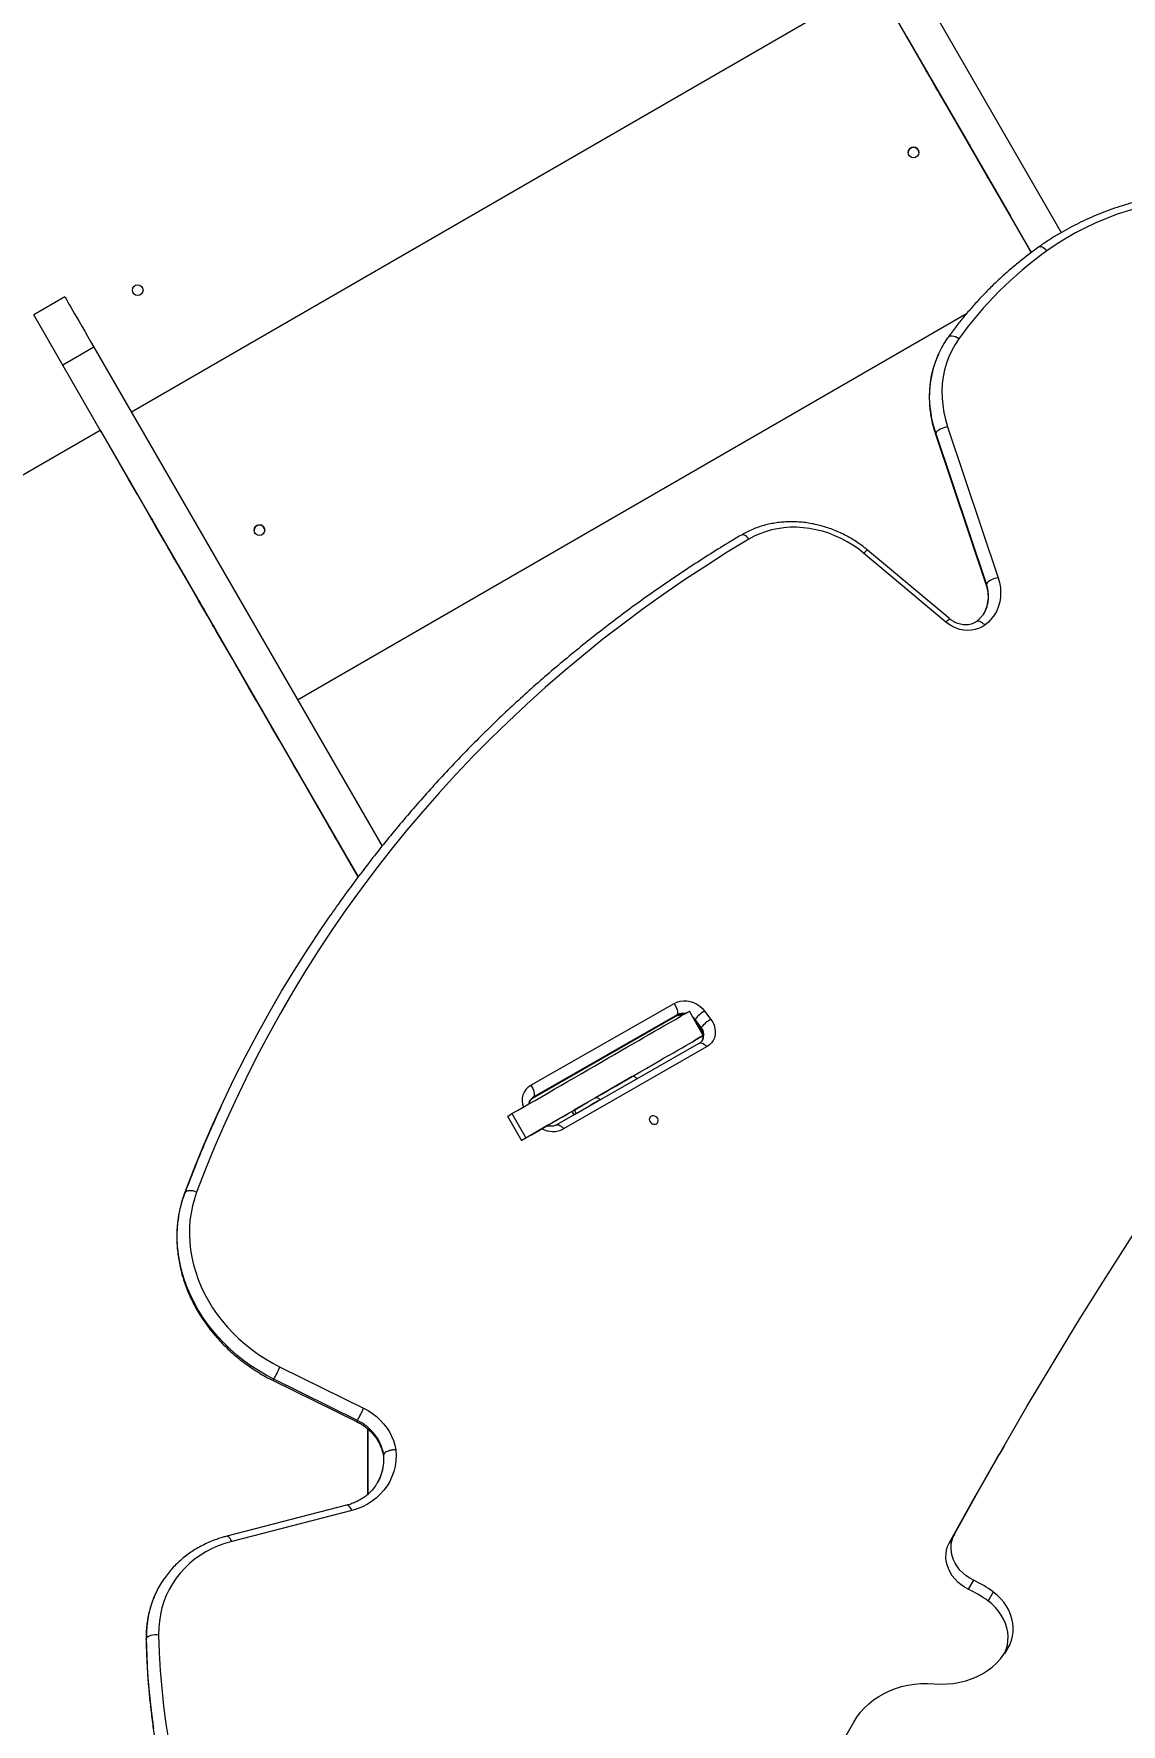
# Model space of a CAD drawing. Header units: millimetres. Extents: x -9848 to 7178, y -5300 to 6667.
# Drawn here: x 405 to 1222, y 355 to 1626 of the extents above; entities that cross this region are included whole.
import ezdxf

# ---------------------------------------------------------------- set-up
doc = ezdxf.new("R2010")
doc.units = ezdxf.units.MM
doc.layers.add('DIKOM_ОБЪЕКТ', color=7, linetype='Continuous')
doc.layers.add('DIKOM_РАЗМЕР_ОБЪЕКТА', color=7, linetype='Continuous')
doc.styles.add('style1', font='arial.ttf', dxfattribs={"width": 0.8})
doc.dimstyles.new('1-50', dxfattribs={"dimtxt": 300, "dimasz": 200, "dimexe": 100, "dimexo": 0, "dimgap": 100, "dimtad": 0, "dimdec": 0, "dimtxsty": 'style1', "dimcen": 0, "dimclrd": 7, "dimclre": 7, "dimadec": 1, "dimazin": 2, "dimtfac": 1, "dimtdec": 0, "dimtmove": 1, "dimatfit": 3, "dimfxl": 0, "dimlwd": 25, "dimlwe": 18, "dimarcsym": 0})

# ---------------------------------------------------------------- blocks, each defined once
blk = doc.blocks.new('*D21')
at = {"layer": 'Defpoints', "color": 0, "transparency": 16777216}
for p in [(4614.2, 781.1), (-7848.5, -207.2), (-7848.5, -4134.2)]:
    blk.add_point(p, dxfattribs=at)
at = {"layer": 'DIKOM_РАЗМЕР_ОБЪЕКТА', "color": 7, "lineweight": 18, "transparency": 16777216}
for p, q in [((4614.2, 781.1), (4614.2, -4234.2)), ((-7848.5, -207.2), (-7848.5, -4234.2))]:
    blk.add_line(p, q, dxfattribs=at)
at = {"layer": 'DIKOM_РАЗМЕР_ОБЪЕКТА', "color": 7, "lineweight": 25, "transparency": 16777216}
for p, q in [((-7648.5, -4134.2), (-2616.9, -4134.2)), ((4414.2, -4134.2), (-1537.1, -4134.2))]:
    blk.add_line(p, q, dxfattribs=at)
at = {"layer": 'DIKOM_РАЗМЕР_ОБЪЕКТА', "color": 7, "transparency": 16777216}
for points in [[(-7648.5, -4100.8), (-7648.5, -4167.5), (-7848.5, -4134.2)], [(4414.2, -4100.8), (4414.2, -4167.5), (4614.2, -4134.2)]]:
    blk.add_solid(points, dxfattribs=at)
at = {"layer": 'DIKOM_РАЗМЕР_ОБЪЕКТА', "color": 0, "transparency": 16777216, "insert": (-2077, -4134.2), "char_height": 300, "attachment_point": 5, "style": 'style1'}
blk.add_mtext('12450', dxfattribs=at)

msp = doc.modelspace()

# ---------------------------------------------------------------- linework, layer by layer
at = {"layer": 'DIKOM_ОБЪЕКТ', "color": 7, "linetype": 'Continuous', "lineweight": 15}
for p, q in [((1032.8, 1726.5), (1177.3, 1476.3)), ((1009.5, 1713), (1154.8, 1461.3)), ((1037.6, 1664.3), (478.1, 1341.3)), ((1061.1, 1623.6), (1139.1, 1488.5)), ((1075.6, 1598.5), (1075.6, 1598.5)), ((1075.6, 1598.5), (1075.6, 1598.5)), ((1080, 1590.9), (1109, 1540.7)), ((1120.2, 1521.2), (1091.2, 1571.4)), ((1091.2, 1571.4), (1091.2, 1571.4)), ((1120.2, 1521.2), (1120.2, 1521.2)), ((1124.6, 1513.7), (1124.6, 1513.6)), ((1154.8, 1461.3), (1146.6, 1475.5)), ((428.1, 1427.9), (404.7, 1414.4)), ((454.7, 1327.8), (404.7, 1414.4)), ((1106, 1415.1), (603.1, 1124.8)), ((450, 1390), (426.6, 1376.5)), ((450, 1390), (666.6, 1014.9)), ((1092.3, 1397.5), (1092.1, 1397.1)), ((368.1, 1277.8), (454.7, 1327.8)), ((368.1, 1277.7), (454.7, 1327.7)), ((454.7, 1327.8), (454.7, 1327.8)), ((454.7, 1327.8), (454.7, 1327.8)), ((454.7, 1327.8), (454.7, 1327.8)), ((454.7, 1327.8), (454.7, 1327.8)), ((454.7, 1327.8), (454.7, 1327.8)), ((454.7, 1327.8), (454.7, 1327.8)), ((454.7, 1327.8), (454.7, 1327.7)), ((454.7, 1327.8), (648.7, 991.9)), ((1082.8, 1324.6), (1120.9, 1211.1)), ((1121.1, 1212.3), (1083, 1325.8)), ((1091.9, 1330.3), (1129.9, 1216.8)), ((474.2, 1294), (474.2, 1294)), ((474.2, 1294), (474.2, 1294)), ((477.2, 1288.8), (557.2, 1150.3)), ((477.2, 1288.8), (477.2, 1288.8)), ((478.2, 1287.1), (556.2, 1152)), ((478.2, 1287.1), (556.2, 1152)), ((492.7, 1262), (492.7, 1262)), ((492.8, 1262), (492.7, 1262)), ((497.1, 1254.4), (526.1, 1204.2)), ((537.4, 1184.7), (508.4, 1234.9)), ((508.4, 1234.9), (508.4, 1234.9)), ((1090.6, 1183.4), (1028.7, 1235.3)), ((1093.5, 1185.8), (1031.6, 1237.6)), ((537.4, 1184.7), (537.4, 1184.7)), ((541.7, 1177.2), (541.7, 1177.1)), ((557.2, 1150.3), (557.2, 1150.3)), ((560.2, 1145.1), (560.2, 1145.1)), ((648.7, 991.8), (589.5, 1094.4)), ((599.2, 1077.5), (599.2, 1077.5)), ((599.2, 1077.5), (599.2, 1077.5)), ((602.2, 1072.3), (648.7, 991.8)), ((602.2, 1072.3), (602.2, 1072.3)), ((603.2, 1070.6), (648.7, 991.8)), ((603.2, 1070.6), (648.7, 991.8)), ((617.7, 1045.5), (617.7, 1045.5)), ((617.8, 1045.5), (617.7, 1045.5)), ((622.1, 1037.9), (648.7, 991.9)), ((648.7, 991.9), (633.4, 1018.4)), ((633.4, 1018.4), (633.4, 1018.4)), ((778.5, 835.2), (886.2, 896.8)), ((908.2, 872.7), (897.7, 890.9)), ((909.2, 891), (913.9, 884.8)), ((779.9, 825.5), (887.6, 887.1)), ((780.5, 826.2), (888.2, 887.7)), ((888.5, 888.2), (780.8, 826.6)), ((888.2, 887.7), (888.5, 888.2)), ((900.8, 885.5), (901.7, 884.4)), ((901.7, 884.4), (901.6, 884.1)), ((901.7, 884.4), (902, 884.8)), ((901.7, 884.4), (906.4, 878.1)), ((906.7, 878.6), (902, 884.8)), ((903.9, 880.1), (906.2, 877)), ((906.4, 878.1), (906.7, 878.6)), ((905.4, 867), (797.7, 805.4)), ((904.6, 870.6), (902, 869.1)), ((908.1, 872.6), (905.2, 870.9)), ((905.2, 870.9), (905.2, 870.9)), ((910.7, 864.1), (803, 802.5)), ((854.8, 841.9), (827.2, 825.9)), ((780.5, 826.2), (780.8, 826.6)), ((764.3, 813.9), (774.8, 795.7)), ((809.4, 815.6), (810.9, 813)), ((827.2, 825.9), (811.2, 816.7)), ((811.2, 816.7), (812.7, 814.1)), ((812.7, 814.1), (828.7, 823.3)), ((761, 812), (771.5, 793.8)), ((791.7, 805.5), (775.9, 796.3)), ((790.6, 804.8), (794, 806.7)), ((794, 806.7), (794, 806.7)), ((518.4, 754.5), (518.2, 754.2)), ((589.9, 623.4), (652.7, 592.5)), ((584.7, 613.3), (647.5, 582.4)), ((648.1, 583.3), (585.3, 614.2)), ((655.9, 576.8), (655.9, 527.7)), ((656, 527.8), (656, 576.8)), ((1134.6, 564.5), (1130.7, 557.8)), ((667.9, 558), (667.6, 557)), ((655.9, 544.9), (655.9, 544.8)), ((640, 519.5), (549.8, 496.2)), ((643.9, 515.6), (553.6, 492.3)), ((1097, 497.7), (1093.1, 491)), ((1111.3, 463.3), (1107.4, 456.5)), ((1126.2, 454.3), (1122.3, 447.6)), ((1138.7, 414.9), (1134.8, 408.2))]:
    msp.add_line(p, q, dxfattribs=at)
at = {"layer": 'DIKOM_ОБЪЕКТ', "color": 7, "linetype": 'Continuous', "lineweight": 15, "flags": 128}
for points in [[(1075.6, 1598.5), (1075.7, 1598.4), (1075.9, 1598), (1076.2, 1597.4), (1076.7, 1596.5), (1077.4, 1595.4), (1078.1, 1594.1), (1079, 1592.6), (1080, 1590.9)], [(1091.2, 1571.4), (1090, 1573.5), (1088.8, 1575.6), (1087.5, 1577.9), (1086.1, 1580.2), (1084.8, 1582.6), (1083.4, 1584.9), (1082.1, 1587.1), (1080.9, 1589.3), (1079.7, 1591.3), (1078.7, 1593.1), (1077.8, 1594.7), (1077, 1596), (1076.4, 1597.1), (1075.9, 1597.9), (1075.7, 1598.3), (1075.6, 1598.5)], [(1109, 1540.7), (1110.1, 1538.7), (1111.4, 1536.5), (1112.7, 1534.3), (1114, 1531.9), (1115.4, 1529.6), (1116.7, 1527.3), (1118, 1525), (1119.3, 1522.9), (1120.4, 1520.9), (1121.5, 1519.1), (1122.4, 1517.5), (1123.1, 1516.1), (1123.8, 1515.1), (1124.2, 1514.3), (1124.5, 1513.8), (1124.6, 1513.7)], [(1124.6, 1513.6), (1124.5, 1513.7), (1124.3, 1514.1), (1123.9, 1514.8), (1123.4, 1515.6), (1122.8, 1516.7), (1122, 1518), (1121.2, 1519.5), (1120.2, 1521.2)], [(1362.7, 1496.6), (1353.5, 1498.6), (1344.2, 1500.2), (1335, 1501.5), (1325.8, 1502.5), (1316.5, 1503.2), (1307.3, 1503.6), (1298.2, 1503.6), (1289, 1503.4), (1280, 1502.8), (1271, 1501.9), (1262.1, 1500.7), (1253.3, 1499.1), (1244.7, 1497.3), (1236.1, 1495.2), (1227.7, 1492.7), (1219.4, 1490), (1211.3, 1486.9), (1203.4, 1483.5), (1195.6, 1479.9), (1188, 1476), (1180.7, 1471.8), (1173.5, 1467.3), (1166.6, 1462.6)], [(1166.6, 1462.6), (1165.6, 1463.6), (1164.6, 1464.4), (1163.5, 1465.1), (1162.6, 1465.5), (1161.7, 1465.6), (1160.9, 1465.6), (1160.3, 1465.3)], [(428.1, 1427.9), (428.2, 1427.8), (428.5, 1427.3), (429, 1426.5), (429.6, 1425.4), (430.4, 1424), (431.4, 1422.2), (432.6, 1420.2), (433.9, 1417.9), (435.4, 1415.3), (437.1, 1412.4), (438.9, 1409.3), (440.9, 1405.9), (443, 1402.2), (445.2, 1398.4), (447.5, 1394.3), (450, 1390)], [(1100.4, 1396.5), (1099.1, 1397.2), (1097.8, 1397.8), (1096.6, 1398.2), (1095.4, 1398.5), (1094.3, 1398.5), (1093.4, 1398.3), (1092.7, 1397.9), (1092.3, 1397.5)], [(1083, 1325.8), (1081.4, 1331.2), (1080.1, 1336.6), (1079.2, 1342), (1078.6, 1347.4), (1078.4, 1352.8), (1078.6, 1358.2), (1079, 1363.5), (1079.9, 1368.7), (1081.1, 1373.9), (1082.7, 1378.9), (1084.6, 1383.7), (1085.4, 1385.6)], [(1100.4, 1396.5), (1097.5, 1392.2), (1095, 1387.6), (1092.8, 1382.9), (1091, 1378), (1089.6, 1373), (1088.6, 1367.8), (1087.9, 1362.6), (1087.6, 1357.3), (1087.7, 1351.9), (1088.2, 1346.5), (1089, 1341.1), (1090.3, 1335.7), (1091.9, 1330.3)], [(589.5, 1094.4), (583.8, 1104.2), (578.1, 1114.2), (572.2, 1124.3), (566.3, 1134.6), (560.2, 1145.1), (554.1, 1155.7), (547.9, 1166.4), (541.7, 1177.2), (535.3, 1188.2), (528.9, 1199.3), (522.5, 1210.5), (516, 1221.8), (509.4, 1233.1), (502.8, 1244.6), (496.1, 1256.1), (489.5, 1267.6), (482.8, 1279.3), (476, 1290.9), (469.3, 1302.6), (462.5, 1314.4), (455.7, 1326.1), (454.7, 1327.8)], [(1091.9, 1330.3), (1090.5, 1330), (1089.1, 1329.6), (1087.7, 1329.1), (1086.4, 1328.5), (1085.3, 1327.8), (1084.3, 1327.2), (1083.5, 1326.5), (1083, 1325.8)], [(478.2, 1287.1), (477.5, 1288.4), (476.7, 1289.7), (476, 1290.9), (475.4, 1292), (474.9, 1292.9), (474.5, 1293.5), (474.3, 1293.9), (474.2, 1294)], [(474.2, 1294), (474.3, 1293.9), (474.5, 1293.5), (474.9, 1292.9), (475.4, 1292), (476, 1290.9), (476.7, 1289.7), (477.5, 1288.4), (478.2, 1287.1)], [(492.7, 1262), (492.8, 1261.9), (493, 1261.5), (493.4, 1260.9), (493.9, 1260), (494.5, 1258.9), (495.3, 1257.6), (496.2, 1256.1), (497.1, 1254.4)], [(508.4, 1234.9), (507.2, 1237), (505.9, 1239.1), (504.6, 1241.4), (503.3, 1243.7), (501.9, 1246.1), (500.6, 1248.4), (499.3, 1250.6), (498.1, 1252.8), (496.9, 1254.8), (495.9, 1256.6), (495, 1258.2), (494.2, 1259.5), (493.6, 1260.6), (493.1, 1261.4), (492.8, 1261.8), (492.7, 1262)], [(942.5, 1245.8), (926.2, 1235.9), (910, 1225.6), (894.1, 1215.1), (878.4, 1204.4), (862.9, 1193.3), (847.7, 1182), (832.7, 1170.5), (818, 1158.6), (803.5, 1146.5), (789.2, 1134.2), (775.3, 1121.6), (761.6, 1108.8), (748.1, 1095.7), (735, 1082.4), (722.1, 1068.8), (709.5, 1055.1), (697.2, 1041.1), (685.1, 1026.8), (673.4, 1012.4), (661.9, 997.7), (650.8, 982.8), (639.9, 967.8), (629.3, 952.5), (619.1, 937), (609.1, 921.3), (599.5, 905.5), (590.2, 889.4), (581.2, 873.2), (572.5, 856.8), (564.1, 840.2), (556.1, 823.4), (548.4, 806.5), (541, 789.5), (533.9, 772.3), (527.2, 754.9)], [(942.5, 1245.8), (941.6, 1246.9), (940.7, 1247.8), (939.7, 1248.5), (938.8, 1248.9), (938, 1249.1), (937.2, 1249.1), (936.8, 1248.9)], [(1028.7, 1235.3), (1024.8, 1238.4), (1020.6, 1241.3), (1016.3, 1243.9), (1011.8, 1246.3), (1007.2, 1248.4), (1002.5, 1250.2), (997.8, 1251.7), (992.9, 1252.9), (988, 1253.8), (983.2, 1254.4), (978.3, 1254.7), (973.5, 1254.7), (968.7, 1254.3), (964, 1253.6), (959.4, 1252.7), (954.9, 1251.4), (950.6, 1249.8), (946.5, 1248), (942.5, 1245.8)], [(1028.7, 1235.3), (1029.6, 1236.1), (1030.3, 1236.8), (1030.9, 1237.3), (1031.3, 1237.6), (1031.6, 1237.7), (1031.6, 1237.6)], [(515.2, 1223), (515.3, 1222.8), (515.6, 1222.4), (516, 1221.7), (516.5, 1220.8), (517.1, 1219.8), (517.7, 1218.8), (518.2, 1217.8), (518.7, 1217), (519, 1216.4), (519.2, 1216.1), (519.2, 1216.1), (519, 1216.4), (518.7, 1217), (518.2, 1217.8), (517.7, 1218.8), (517.1, 1219.8), (516.5, 1220.8), (516, 1221.7), (515.6, 1222.4), (515.3, 1222.8), (515.2, 1223)], [(1129.9, 1216.8), (1130.9, 1213.2), (1131.6, 1209.5), (1131.8, 1205.8), (1131.6, 1202.2), (1131.1, 1198.7), (1130.1, 1195.3), (1128.8, 1192), (1127.1, 1188.9), (1125, 1186.1), (1122.6, 1183.5), (1119.9, 1181.1)], [(1129.9, 1216.8), (1128.5, 1216.5), (1127.1, 1216.1), (1125.8, 1215.6), (1124.5, 1215), (1123.3, 1214.4), (1122.4, 1213.7), (1121.6, 1213), (1121.1, 1212.3)], [(526.1, 1204.2), (527.3, 1202.2), (528.5, 1200), (529.8, 1197.8), (531.2, 1195.4), (532.5, 1193.1), (533.9, 1190.8), (535.2, 1188.5), (536.4, 1186.4), (537.6, 1184.4), (538.6, 1182.6), (539.5, 1181), (540.3, 1179.6), (540.9, 1178.6), (541.4, 1177.8), (541.7, 1177.3), (541.7, 1177.2)], [(541.7, 1177.1), (541.7, 1177.2), (541.4, 1177.6), (541.1, 1178.3), (540.6, 1179.1), (539.9, 1180.2), (539.2, 1181.5), (538.3, 1183), (537.4, 1184.7)], [(1090.6, 1183.4), (1091.5, 1184.3), (1092.2, 1185), (1092.8, 1185.5), (1093.2, 1185.8), (1093.5, 1185.9), (1093.5, 1185.8)], [(1119.9, 1181.1), (1117.7, 1179.7), (1115.2, 1178.6), (1112.6, 1177.8), (1109.8, 1177.3), (1107, 1177.2), (1104.1, 1177.4), (1101.2, 1178), (1098.4, 1178.9), (1095.6, 1180.1), (1093, 1181.7), (1090.6, 1183.4)], [(560.2, 1145.1), (560.2, 1145.2), (559.9, 1145.6), (559.6, 1146.2), (559.1, 1147.1), (558.5, 1148.1), (557.8, 1149.3), (557, 1150.6), (556.2, 1152)], [(556.2, 1152), (557, 1150.6), (557.8, 1149.3), (558.5, 1148.1), (559.1, 1147.1), (559.6, 1146.2), (559.9, 1145.6), (560.2, 1145.2), (560.2, 1145.1)], [(603.2, 1070.6), (602.5, 1071.9), (601.7, 1073.2), (601, 1074.4), (600.4, 1075.5), (599.9, 1076.4), (599.5, 1077), (599.3, 1077.4), (599.2, 1077.5)], [(599.2, 1077.5), (599.3, 1077.4), (599.5, 1077), (599.9, 1076.4), (600.4, 1075.5), (601, 1074.4), (601.7, 1073.3), (602.5, 1072), (603.2, 1070.6)], [(633.4, 1018.4), (632.2, 1020.5), (630.9, 1022.6), (629.6, 1024.9), (628.3, 1027.2), (626.9, 1029.6), (625.6, 1031.9), (624.3, 1034.1), (623.1, 1036.3), (621.9, 1038.3), (620.9, 1040.1), (620, 1041.7), (619.2, 1043), (618.6, 1044.1), (618.1, 1044.9), (617.8, 1045.3), (617.7, 1045.5)], [(617.7, 1045.5), (617.8, 1045.4), (618, 1045), (618.4, 1044.4), (618.9, 1043.5), (619.5, 1042.4), (620.3, 1041.1), (621.2, 1039.6), (622.1, 1037.9)], [(640.2, 1006.5), (640.3, 1006.4), (640.6, 1005.9), (641, 1005.2), (641.5, 1004.3), (642.1, 1003.3), (642.7, 1002.3), (643.2, 1001.3), (643.7, 1000.5), (644, 999.9), (644.2, 999.6), (644.2, 999.6), (644, 999.9), (643.7, 1000.5), (643.2, 1001.3), (642.7, 1002.3), (642.1, 1003.3), (641.5, 1004.3), (641, 1005.2), (640.6, 1005.9), (640.3, 1006.4), (640.2, 1006.5)], [(545.6, 819.6), (547.4, 823.4), (555.5, 840.3), (563.9, 856.9), (572.7, 873.4), (581.7, 889.8), (591.1, 905.9), (600.8, 921.9), (610.8, 937.6), (621.1, 953.2), (628, 963.3)], [(764.3, 813.9), (768.4, 816.2), (772.7, 818.7), (777.1, 821.3), (781.7, 823.9), (786.4, 826.6), (791.2, 829.4), (796.1, 832.2), (801.1, 835.1), (806.1, 838), (811.2, 840.9), (816.3, 843.9), (821.4, 846.8), (826.4, 849.7), (831.4, 852.6), (836.4, 855.5), (841.3, 858.3), (846, 861.1), (850.7, 863.8), (855.2, 866.4), (859.6, 868.9), (863.8, 871.3), (867.8, 873.6), (871.6, 875.8), (875.3, 877.9), (878.6, 879.9), (881.8, 881.7), (884.6, 883.3), (887.3, 884.8), (889.6, 886.2), (891.6, 887.4), (893.4, 888.4), (894.9, 889.2), (896, 889.9), (896.9, 890.4), (897.4, 890.7), (897.7, 890.9), (897.7, 890.9)], [(886.2, 896.8), (888.3, 897.8), (890.7, 898.4), (893.2, 898.7), (895.8, 898.7), (898.3, 898.2), (900.9, 897.4), (903.3, 896.2), (905.5, 894.8), (907.5, 893), (909.2, 891)], [(886.2, 896.8), (886.9, 895.7), (887.6, 894.5), (888.1, 893.2), (888.5, 892), (888.8, 890.9), (888.8, 889.8), (888.7, 888.9), (888.5, 888.2)], [(888.2, 887.7), (887.8, 887.2), (887.6, 887.1)], [(902, 884.8), (900.7, 886.2), (900, 886.9)], [(913.9, 884.8), (915.3, 882.6), (916.3, 880.4), (916.9, 878), (917.2, 875.6), (917.1, 873.3), (916.5, 871), (915.6, 868.9), (914.3, 867.1), (912.6, 865.4), (910.7, 864.1)], [(774.8, 795.7), (778.9, 798.1), (783.2, 800.5), (787.6, 803.1), (792.2, 805.7), (796.9, 808.4), (801.7, 811.2), (806.6, 814), (811.6, 816.9), (816.6, 819.8), (821.7, 822.8), (826.8, 825.7), (831.9, 828.6), (836.9, 831.5), (841.9, 834.4), (846.9, 837.3), (851.8, 840.1), (856.5, 842.9), (861.2, 845.6), (865.7, 848.2), (870.1, 850.7), (874.3, 853.1), (878.3, 855.5), (882.1, 857.7), (885.8, 859.7), (889.1, 861.7), (892.3, 863.5), (895.1, 865.2), (897.8, 866.7), (900.1, 868), (902.1, 869.2), (903.9, 870.2), (905.4, 871.1), (906.5, 871.7), (907.4, 872.2), (907.9, 872.5), (908.2, 872.7), (908.1, 872.6), (907.7, 872.4), (907, 872), (905.9, 871.4), (904.6, 870.6)], [(905.2, 870.9), (903.8, 870.2), (902.6, 869.5), (901.7, 869), (901.1, 868.6), (900.9, 868.5), (900.9, 868.5), (901.3, 868.7), (902, 869.1)], [(905.4, 867), (905.8, 867.2), (906.5, 867.2), (907.3, 867), (908.1, 866.6), (909, 865.9), (909.9, 865.1), (910.7, 864.1)], [(854.8, 841.9), (855.2, 842), (855.6, 842), (856.1, 841.9), (856.6, 841.7), (857.1, 841.4), (857.6, 840.9), (858.1, 840.4), (858.4, 840.1)], [(778.5, 835.2), (779.2, 834.1), (779.9, 832.9), (780.5, 831.6), (780.8, 830.4), (781.1, 829.3), (781.1, 828.2), (781, 827.3), (780.8, 826.6)], [(780.5, 826.2), (780.1, 825.6), (779.9, 825.5)], [(827.2, 825.9), (827.6, 826.1), (828, 826.1), (828.5, 826), (828.9, 825.7), (829.5, 825.4), (830, 825), (830.5, 824.4), (830.7, 824.3)], [(518.4, 754.5), (525.1, 771.9), (532.2, 789.2), (539.7, 806.4), (545.6, 819.6)], [(761, 812), (761.1, 812), (761.5, 812.2), (762.1, 812.6), (763.1, 813.2), (764.3, 813.9)], [(777.5, 822.8), (777.7, 822.4), (778, 821.9), (778.1, 821.7)], [(790.5, 804.7), (791.8, 805.5), (794.3, 806.9), (797.1, 808.5), (800.3, 810.4), (803.7, 812.3), (807.4, 814.5), (809.4, 815.6)], [(809.4, 815.6), (809.4, 815.6), (809.7, 815.8), (810.3, 816.1), (811.2, 816.7)], [(812.7, 814.1), (811.8, 813.6), (811.2, 813.2), (810.9, 813), (810.9, 813.1), (811.3, 813.3), (812, 813.7), (812.9, 814.2), (814.1, 814.9), (815.6, 815.8), (817.3, 816.8), (819.2, 817.9)], [(819.2, 817.9), (821.3, 819), (823.4, 820.3), (825.6, 821.5), (827.8, 822.8), (828.8, 823.4)], [(828.7, 823.4), (828, 822.9), (826.9, 822.3), (825.8, 821.7), (824.9, 821.1), (824.1, 820.7), (823.6, 820.4), (823.4, 820.3), (823.5, 820.3), (823.9, 820.5), (824.6, 820.9), (825.5, 821.5)], [(825.5, 821.5), (826.5, 822.1), (827.6, 822.7), (828.7, 823.3), (828.8, 823.4)], [(791.7, 805.5), (792.9, 806.1), (793.9, 806.7), (794.6, 807.1), (795, 807.4), (795.2, 807.5), (795.1, 807.4), (794.7, 807.1), (794, 806.7)], [(797.8, 805.5), (798.1, 805.6), (798.8, 805.6), (799.6, 805.4), (800.4, 805), (801.3, 804.4), (802.2, 803.5), (803, 802.5)], [(874, 807.3), (874.3, 808.3), (874.3, 809.3), (873.9, 810.3), (873.2, 811.2), (872.2, 811.8), (871.1, 812.2), (870, 812.2), (869, 811.9), (868.2, 811.2), (867.7, 810.4), (867.6, 809.4), (867.8, 808.4), (868.4, 807.4), (869.2, 806.6), (870.2, 806.1), (871.4, 806), (872.4, 806.1), (873.3, 806.6), (874, 807.3)], [(1097, 497.7), (1114.9, 529.9), (1133.1, 561.9), (1151.6, 593.7), (1170.5, 625.3), (1189.7, 656.8), (1209.2, 688), (1229, 719), (1249.2, 749.9), (1269.6, 780.5), (1290.4, 810.9)], [(775.9, 796.3), (774.5, 795.5), (773.4, 794.8), (772.5, 794.3), (771.9, 794), (771.6, 793.8), (771.6, 793.8), (772, 794), (772.6, 794.4), (773.6, 795), (774.8, 795.7)], [(585.3, 614.2), (579.4, 617.3), (573.6, 620.7), (568, 624.4), (562.5, 628.3), (557.3, 632.4), (552.3, 636.8), (547.6, 641.5), (543.1, 646.3), (538.8, 651.3), (534.9, 656.5), (531.2, 661.8), (527.8, 667.3), (524.8, 672.9), (522, 678.6), (519.6, 684.4), (517.6, 690.3), (515.9, 696.3), (514.5, 702.2), (513.5, 708.2), (512.9, 714.2), (512.6, 720.2), (512.6, 726.1), (513.1, 731.9), (513.9, 737.7), (515, 743.4), (516.5, 749), (518.4, 754.5)], [(527.2, 754.9), (525.8, 755.4), (524.4, 755.8), (523, 756), (521.8, 756), (520.6, 755.8), (519.6, 755.5), (518.9, 755.1), (518.4, 754.5)], [(527.2, 754.9), (525.5, 749.8), (524.1, 744.5), (523, 739.2), (522.2, 733.8), (521.8, 728.3), (521.8, 722.7), (522, 717.1), (522.6, 711.5), (523.6, 705.9), (524.9, 700.3), (526.5, 694.8), (528.4, 689.2), (530.6, 683.8), (533.2, 678.4), (536.1, 673.2), (539.2, 668), (542.7, 663), (546.4, 658.2), (550.3, 653.5), (554.6, 648.9), (559, 644.6), (563.7, 640.5), (568.6, 636.6), (573.7, 632.9), (578.9, 629.5), (584.4, 626.3), (589.9, 623.4)], [(652.7, 592.5), (656.1, 590.7), (659.4, 588.5), (662.4, 586.2), (665.2, 583.6), (667.8, 580.8), (670.1, 577.8), (672.1, 574.7), (673.8, 571.4), (675.2, 568.1), (676.3, 564.7), (677, 561.2)], [(655.9, 544.8), (655.9, 545), (655.9, 545.5), (655.9, 546.4), (655.9, 547.7), (655.9, 549.3), (655.9, 551.2), (655.9, 553.4), (655.9, 555.9), (655.9, 558.7), (655.9, 561.8), (655.9, 565.1), (655.9, 568.6), (655.9, 572.3), (655.9, 576.2), (655.9, 576.8)], [(655.9, 576.7), (655.9, 576.2), (655.9, 572.4), (655.9, 568.7), (655.9, 565.1), (655.9, 561.8), (655.9, 558.8), (655.9, 556), (655.9, 553.4), (655.9, 551.2), (655.9, 549.3), (655.9, 547.7), (655.9, 546.5), (655.9, 545.6), (655.9, 545), (655.9, 544.9)], [(677, 561.2), (677.2, 557.1), (677, 552.9), (676.4, 548.9), (675.4, 545), (674.1, 541.2), (672.4, 537.5), (670.4, 534.1), (668, 530.8), (665.3, 527.8), (662.4, 525), (659.1, 522.5), (655.6, 520.3), (651.9, 518.4), (648, 516.9), (643.9, 515.6)], [(1093.1, 491), (1111, 523.2), (1129.2, 555.2), (1130.7, 557.8)], [(643.9, 515.6), (643.3, 516.8), (642.6, 517.8), (642, 518.7), (641.3, 519.2), (640.7, 519.5), (640.1, 519.5), (640, 519.5)], [(553.6, 492.3), (553, 493.5), (552.4, 494.5), (551.7, 495.3), (551, 495.9), (550.4, 496.2), (549.8, 496.2), (549.8, 496.2)], [(1111.3, 463.3), (1108.5, 464.8), (1105.9, 466.5), (1103.4, 468.6), (1101.2, 470.8), (1099.3, 473.3), (1097.7, 475.9), (1096.4, 478.6), (1095.4, 481.4), (1094.8, 484.2), (1094.5, 487.1), (1094.6, 489.9), (1095, 492.6), (1095.8, 495.2), (1097, 497.7)], [(553.6, 492.3), (548.5, 490.8), (543.5, 489), (538.8, 486.9), (534.2, 484.5), (529.8, 481.8), (525.7, 478.9), (521.8, 475.7), (518.2, 472.2), (514.8, 468.5), (511.7, 464.6), (509, 460.5), (506.5, 456.2), (504.4, 451.7), (502.6, 447.1), (501.1, 442.3), (499.9, 437.4), (499.2, 432.4), (498.7, 427.4), (498.6, 422.2)], [(1107.4, 456.5), (1104.6, 458), (1102, 459.8), (1099.6, 461.8), (1097.4, 464.1), (1095.4, 466.5), (1093.8, 469.1), (1092.5, 471.9), (1091.5, 474.7), (1090.9, 477.5), (1090.6, 480.3), (1090.7, 483.2), (1091.1, 485.9), (1091.9, 488.5), (1093.1, 491)], [(1134.8, 408.2), (1136, 411.2), (1136.9, 414.3), (1137.3, 417.5), (1137.4, 420.8), (1137.1, 424.1), (1136.4, 427.4), (1135.4, 430.7), (1134, 433.9), (1132.3, 437), (1130.2, 439.9), (1127.8, 442.7), (1125.2, 445.3), (1122.3, 447.6)], [(1138.7, 414.9), (1139.9, 417.9), (1140.7, 421), (1141.2, 424.2), (1141.3, 427.5), (1141, 430.8), (1140.3, 434.1), (1139.3, 437.4), (1137.9, 440.6), (1136.1, 443.7), (1134.1, 446.6), (1131.7, 449.4), (1129.1, 452), (1126.2, 454.3)], [(489.2, 418.7), (489.2, 419), (489.5, 419.7)], [(489.5, 419.7), (490, 420.3), (490.7, 420.9), (491.8, 421.4), (492.9, 421.8), (494.3, 422.1), (495.7, 422.3), (497.2, 422.3), (498.6, 422.2)], [(495, 351.7), (493.2, 365.3), (491.7, 379), (490.6, 392.5), (489.9, 406.1), (489.5, 419.7)], [(498.6, 422.2), (499, 408.9), (499.8, 395.4), (500.9, 382), (502.3, 368.6), (504.1, 355.1), (506.2, 341.6)], [(1081.9, 385.3), (1086.7, 385), (1091.6, 385.2), (1096.3, 385.6), (1101, 386.4), (1105.5, 387.6), (1109.9, 389), (1114.1, 390.8), (1118.1, 392.9), (1121.9, 395.3), (1125.4, 397.9), (1128.7, 400.9), (1131.6, 404.1), (1134.3, 407.5), (1136.7, 411.1), (1138.7, 414.9)], [(1021.3, 356.5), (1023.7, 360.3), (1026.4, 363.9), (1029.4, 367.2), (1032.7, 370.3), (1036.3, 373.2), (1040.1, 375.8), (1044.1, 378.1), (1048.3, 380.1), (1052.8, 381.8), (1057.3, 383.2), (1062.1, 384.2), (1066.9, 385), (1071.8, 385.4), (1076.8, 385.5), (1081.9, 385.3)], [(1011.8, 340), (1021.3, 356.5)]]:
    msp.add_lwpolyline(points, dxfattribs=at)
at = {"layer": 'DIKOM_ОБЪЕКТ', "color": 7, "linetype": 'Continuous', "lineweight": 15}
for centre in [(1066.3, 1536.5), (482.9, 1433), (574.4, 1252.5)]:
    msp.add_circle(centre, 4, dxfattribs=at)
for centre, radius, start, end in [((1066.3, 1536.5), 4, 1.1812, 181.1812), ((1331.4, 1231.1), 284.1, 125.4548, 144.4082), ((1151.8, 1354.8), 73.3, 144.8295, 155.1316), ((1084.1, 1325), 1.39, 143.6719, 196.4188), ((574.4, 1252.5), 4, 1.1812, 181.1812), ((1095.9, 1203.3), 26.8, 331.2964, 19.5609), ((1122.2, 1211.5), 1.39, 143.6778, 196.3127), ((919.8, 871.4), 22.3, 118.5201, 143.1377), ((892.8, 879.4), 9.52, 81.7734, 118.6341), ((893, 879.8), 9.58, 79.4421, 118.5678), ((907.2, 877.4), 1.05, 136.1181, 201.8997), ((899.8, 872.7), 8.52, 332.1103, 39.556), ((924.5, 865.2), 22.3, 118.5218, 143.136), ((900.1, 873.2), 8.51, 331.6238, 39.5714), ((785.1, 823.8), 13.2, 120.2836, 202.2031), ((784.2, 819.6), 7.53, 119.374, 149.7524), ((784.5, 820), 7.54, 119.3811, 149.2359), ((829, 822.8), 0.549, 76.4043, 117.4097), ((795, 818), 17.5, 242.0133, 297.2859), ((461.5, 682.5), 141.3, 331.1303, 335.3053), ((582.8, 615.3), 2.67, 313.8643, 337.3886), ((524.5, 651.5), 141.2, 331.1267, 335.3065), ((645.6, 584.3), 2.67, 313.8847, 337.3927), ((633.1, 551.2), 35.4, 11.0481, 64.924), ((630.9, 554.8), 37.1, 329.6533, 4.9937), ((562.8, 422.5), 73.2, 145.3736, 154.856), ((1073, 382.4), 89.5, 53.4796, 64.624), ((565.6, 421.4), 76.2, 155.0177, 181.2961), ((1069.1, 375.6), 89.5, 53.4816, 64.622)]:
    msp.add_arc(centre, radius, start, end, dxfattribs=at)
for points, knots in [([(1362.6, 1500.5), (1361.5, 1500.8), (1357.5, 1501.7), (1350.5, 1503.1), (1341.6, 1504.6), (1332.8, 1505.8), (1323.9, 1506.7), (1315, 1507.4), (1306.2, 1507.8), (1297.4, 1507.8), (1288.6, 1507.6), (1279.9, 1507.1), (1271.3, 1506.4), (1262.7, 1505.3), (1254.2, 1504), (1245.9, 1502.4), (1237.6, 1500.5), (1229.4, 1498.3), (1221.3, 1495.9), (1213.4, 1493.2), (1205.6, 1490.2), (1198, 1486.9), (1190.6, 1483.4), (1183.3, 1479.7), (1176.2, 1475.7), (1169.2, 1471.4), (1164, 1467.9), (1161, 1465.8), (1160.3, 1465.3)], [0, 0, 0, 0, 0.015345, 0.055847, 0.09635, 0.136851, 0.17735, 0.217847, 0.258341, 0.298832, 0.33932, 0.379803, 0.420281, 0.460754, 0.501221, 0.541683, 0.582136, 0.622582, 0.66302, 0.703448, 0.743867, 0.784276, 0.824674, 0.865061, 0.905437, 0.945801, 0.986154, 1, 1, 1, 1]), ([(1160.3, 1465.3), (1158.9, 1464.3), (1154.9, 1461.4), (1148.4, 1456.4), (1141, 1450.3), (1133.7, 1444), (1126.7, 1437.5), (1120, 1430.7), (1113.5, 1423.8), (1107.2, 1416.6), (1101.1, 1409.3), (1096.2, 1402.9), (1093.3, 1398.9), (1092.3, 1397.5)], [0, 0, 0, 0, 0.052809, 0.151988, 0.251154, 0.350307, 0.449445, 0.548569, 0.64768, 0.746779, 0.845866, 0.944946, 1, 1, 1, 1]), ([(1085.3, 1385.4), (1084.9, 1384.4), (1083.7, 1381.9), (1082.2, 1377.8), (1080.8, 1373.1), (1079.7, 1368.3), (1078.8, 1363.4), (1078.3, 1358.4), (1078.1, 1353.4), (1078.2, 1348.4), (1078.6, 1343.3), (1079.3, 1338.3), (1080.3, 1333.2), (1081.5, 1328.6), (1082.4, 1325.8), (1082.8, 1324.6)], [0, 0, 0, 0, 0.055354, 0.135637, 0.215949, 0.296304, 0.37672, 0.457202, 0.537763, 0.61841, 0.699147, 0.779974, 0.860887, 0.941884, 1, 1, 1, 1]), ([(1031.6, 1237.6), (1030.9, 1238.2), (1028.9, 1239.9), (1025.5, 1242.4), (1021.3, 1245.2), (1016.9, 1247.7), (1012.4, 1250.1), (1007.8, 1252.1), (1003.1, 1253.9), (998.3, 1255.4), (993.5, 1256.7), (988.6, 1257.7), (983.7, 1258.4), (978.8, 1258.8), (974, 1258.9), (969.1, 1258.7), (964.3, 1258.3), (959.6, 1257.5), (955, 1256.5), (950.5, 1255.2), (946.2, 1253.6), (942, 1251.7), (938.9, 1250.1), (937.2, 1249.1), (936.8, 1248.9)], [0, 0, 0, 0, 0.026104, 0.074143, 0.122193, 0.170248, 0.218311, 0.266377, 0.314446, 0.362514, 0.410582, 0.458646, 0.506701, 0.554746, 0.602773, 0.65078, 0.698756, 0.746698, 0.794596, 0.842442, 0.890231, 0.937952, 0.985603, 1, 1, 1, 1]), ([(936.8, 1248.9), (934.1, 1247.3), (926.2, 1242.6), (913.4, 1234.6), (898.4, 1225), (883.5, 1215.1), (868.9, 1205), (854.5, 1194.6), (840.3, 1184), (826.3, 1173.2), (812.5, 1162.1), (798.9, 1150.8), (785.5, 1139.4), (772.4, 1127.6), (759.5, 1115.7), (746.9, 1103.6), (734.4, 1091.2), (722.2, 1078.7), (710.3, 1065.9), (698.6, 1053), (687.1, 1039.8), (675.9, 1026.5), (664.9, 1013), (654.2, 999.3), (643.8, 985.4), (635.1, 973.4), (629.9, 966), (628.1, 963.4)], [0, 0, 0, 0, 0.021933, 0.063471, 0.105007, 0.146544, 0.188079, 0.229612, 0.271145, 0.312677, 0.354207, 0.395737, 0.437265, 0.478793, 0.520319, 0.561845, 0.603369, 0.644893, 0.686416, 0.727938, 0.76946, 0.810981, 0.852501, 0.89402, 0.935539, 0.977058, 1, 1, 1, 1]), ([(1120.9, 1211.1), (1121, 1210.6), (1121.5, 1209.3), (1122, 1207), (1122.3, 1204.2), (1122.4, 1201.5), (1122.2, 1198.8), (1121.7, 1196.2), (1120.9, 1193.6), (1120.1, 1191.7), (1119.5, 1190.8), (1119.3, 1190.5)], [0, 0, 0, 0, 0.060771, 0.186269, 0.312168, 0.438882, 0.566573, 0.695384, 0.825348, 0.956354, 1, 1, 1, 1]), ([(1113.6, 1183.8), (1113.4, 1183.7), (1112.7, 1183.2), (1111.4, 1182.5), (1109.6, 1181.9), (1107.7, 1181.4), (1105.7, 1181.3), (1103.6, 1181.4), (1101.5, 1181.8), (1099.5, 1182.4), (1097.4, 1183.2), (1095.6, 1184.3), (1094.3, 1185.2), (1093.6, 1185.7), (1093.5, 1185.8)], [0, 0, 0, 0, 0.042213, 0.142887, 0.241185, 0.337049, 0.431266, 0.524428, 0.616942, 0.709067, 0.800948, 0.892668, 0.979548, 1, 1, 1, 1]), ([(1119.3, 1190.5), (1119, 1190), (1118.3, 1188.7), (1116.8, 1186.8), (1115.1, 1185), (1113.8, 1184), (1113.3, 1183.6)], [0, 0, 0, 0, 0.194392, 0.48576, 0.776356, 1, 1, 1, 1]), ([(1119.9, 1181.1), (1119.9, 1181.2), (1119.5, 1181.6), (1118.5, 1182.5), (1116.9, 1183.6), (1115.2, 1184.2), (1114, 1184.2), (1113.6, 1183.8), (1113.5, 1183.7)], [0, 0, 0, 0, 0.014393, 0.162822, 0.410145, 0.657492, 0.904821, 1, 1, 1, 1]), ([(887.6, 887.1), (887.7, 887.2), (888.3, 887.5), (889.4, 887.9), (890.9, 888.1), (892.1, 888.2), (892.7, 888.1), (892.9, 888.1)], [0, 0, 0, 0, 0.115293, 0.398218, 0.671179, 0.93618, 1, 1, 1, 1]), ([(906.2, 877), (906.3, 876.8), (906.8, 876.2), (907.4, 875.1), (907.8, 873.9), (907.9, 873.2), (908, 873)], [0, 0, 0, 0, 0.147949, 0.475068, 0.804321, 1, 1, 1, 1]), ([(907.6, 869.2), (907.4, 868.8), (907, 868.2), (906.2, 867.5), (905.6, 867.2), (905.4, 867)], [0, 0, 0, 0, 0.378907, 0.773669, 1, 1, 1, 1]), ([(908.1, 872.6), (908.1, 872.5), (908.2, 872), (908.1, 871.1), (908, 870), (907.7, 869.4), (907.5, 869.1)], [0, 0, 0, 0, 0.042695, 0.365153, 0.703244, 1, 1, 1, 1]), ([(545.6, 819.4), (543.5, 814.8), (538.9, 804.9), (532.3, 789.6), (525.8, 773.8), (521.2, 762), (518.7, 755.5), (518.2, 754.2)], [0, 0, 0, 0, 0.215498, 0.461299, 0.707104, 0.93998, 1, 1, 1, 1]), ([(777.2, 821.3), (777.2, 821.3), (777.2, 821.8), (777.4, 822.6), (777.7, 823.4), (778, 823.8), (778, 823.9)], [0, 0, 0, 0, 0.027806, 0.463005, 0.927403, 1, 1, 1, 1]), ([(777.7, 823.4), (777.9, 823.7), (778.3, 824.3), (779.1, 825), (779.7, 825.4), (779.9, 825.5)], [0, 0, 0, 0, 0.388901, 0.777273, 1, 1, 1, 1]), ([(797.7, 805.4), (797.6, 805.4), (797, 805.1), (796, 804.7), (794.5, 804.4), (792.9, 804.4), (791.6, 804.5), (790.8, 804.7), (790.7, 804.8)], [0, 0, 0, 0, 0.089746, 0.310011, 0.522526, 0.728802, 0.931767, 1, 1, 1, 1]), ([(518.2, 754.2), (517.9, 753.3), (517, 750.7), (515.6, 746.3), (514.3, 741.1), (513.4, 735.8), (512.7, 730.4), (512.3, 724.9), (512.3, 719.4), (512.5, 713.9), (513.1, 708.3), (513.9, 702.8), (515.1, 697.3), (516.5, 691.7), (518.3, 686.3), (520.3, 680.8), (522.6, 675.5), (525.3, 670.2), (528.1, 665.1), (531.3, 660), (534.7, 655.1), (538.4, 650.3), (542.2, 645.7), (546.4, 641.2), (550.7, 636.9), (555.2, 632.8), (560, 628.9), (564.9, 625.2), (570, 621.7), (575.2, 618.4), (580.1, 615.6), (583.3, 614), (584.7, 613.3)], [0, 0, 0, 0, 0.018599, 0.052471, 0.086352, 0.120254, 0.154178, 0.188127, 0.222104, 0.256109, 0.290145, 0.32421, 0.358301, 0.392421, 0.426566, 0.460733, 0.494922, 0.529129, 0.563353, 0.597592, 0.631843, 0.666104, 0.700375, 0.734653, 0.768938, 0.803227, 0.837522, 0.871819, 0.90612, 0.940423, 0.974729, 1, 1, 1, 1]), ([(647.5, 582.4), (648, 582.2), (649.4, 581.5), (651.7, 580.1), (654.3, 578.2), (656.7, 576.2), (659, 574), (661, 571.6), (662.8, 569.1), (664.3, 566.5), (665.6, 563.8), (666.6, 561.1), (667.3, 558.8), (667.5, 557.4), (667.6, 556.9)], [0, 0, 0, 0, 0.044869, 0.135458, 0.226046, 0.316609, 0.407161, 0.497711, 0.588302, 0.67896, 0.769757, 0.860756, 0.952069, 1, 1, 1, 1]), ([(677, 561.2), (677, 561.2), (676.4, 561.2), (675.1, 561.2), (672.8, 560.8), (670.6, 560.1), (668.7, 559.1), (668.2, 558.4), (667.9, 558)], [0, 0, 0, 0, 0.005741, 0.141697, 0.356421, 0.570999, 0.785503, 1, 1, 1, 1]), ([(667.6, 557), (667.6, 556.6), (667.7, 555.1), (667.7, 552.5), (667.5, 549.2), (666.9, 546), (666, 542.8), (664.9, 539.8), (663.8, 537.5), (663.1, 536.3), (662.9, 536.1)], [0, 0, 0, 0, 0.050044, 0.199291, 0.348963, 0.499346, 0.650422, 0.802154, 0.954418, 1, 1, 1, 1]), ([(662.9, 536.1), (662.5, 535.4), (661.6, 533.8), (659.7, 531.5), (657.5, 529.1), (655, 526.9), (652.3, 524.9), (649.5, 523.2), (646.4, 521.7), (643.2, 520.4), (641.1, 519.8), (640, 519.5)], [0, 0, 0, 0, 0.082172, 0.199399, 0.316471, 0.433235, 0.549571, 0.665406, 0.78073, 0.895566, 1, 1, 1, 1]), ([(549.8, 496.2), (548.8, 496), (546.2, 495.3), (542, 493.9), (537.2, 492), (532.6, 489.9), (528.1, 487.5), (523.8, 484.9), (519.8, 482), (515.9, 478.9), (512.2, 475.5), (508.8, 472), (505.7, 468.3), (503.6, 465.6), (502.7, 464.2), (502.7, 464.2)], [0, 0, 0, 0, 0.047312, 0.134092, 0.220822, 0.307463, 0.394009, 0.48045, 0.566792, 0.653032, 0.739176, 0.82523, 0.911207, 0.997118, 1, 1, 1, 1]), ([(496.5, 453.4), (496.2, 452.8), (495.2, 450.7), (493.8, 447), (492.3, 442.4), (491, 437.6), (490.1, 432.8), (489.5, 427.8), (489.2, 423.2), (489.2, 420.1), (489.2, 418.7)], [0, 0, 0, 0, 0.057402, 0.19545, 0.333539, 0.471691, 0.609936, 0.748292, 0.886784, 1, 1, 1, 1]), ([(489.2, 418.7), (489.2, 416.5), (489.4, 410), (489.8, 399.3), (490.7, 386.6), (491.8, 373.8), (493.3, 361.1), (495, 348.3), (497.1, 335.6), (499.4, 322.8), (502.1, 310.1), (505, 297.3), (508.3, 284.6), (511.8, 272), (515.7, 259.4), (519.8, 246.8), (524.2, 234.3), (529, 221.8), (534, 209.4), (539.2, 197.1), (544.8, 184.8), (550.6, 172.6), (556.8, 160.5), (563.2, 148.5), (569.8, 136.6), (576.7, 124.9), (583.9, 113.2), (591.4, 101.6), (599.1, 90.2), (607, 78.9), (615.2, 67.7), (623.7, 56.7), (632.4, 45.8), (641.3, 35), (650.4, 24.4), (659.8, 14), (669.4, 3.8), (679.2, -6.3), (689.3, -16.2), (699.5, -26), (709.9, -35.5), (720.6, -44.9), (731.4, -54), (742.4, -63), (753.6, -71.8), (765, -80.3), (776.5, -88.6), (788.2, -96.8), (797.9, -103.3), (803.7, -107), (805.5, -108.1)], [0, 0, 0, 0, 0.011262, 0.032523, 0.053786, 0.07505, 0.096315, 0.117583, 0.138851, 0.160121, 0.181393, 0.202666, 0.22394, 0.245215, 0.266492, 0.28777, 0.309049, 0.33033, 0.351611, 0.372893, 0.394176, 0.41546, 0.436744, 0.45803, 0.479316, 0.500603, 0.52189, 0.543179, 0.564467, 0.585756, 0.607046, 0.628335, 0.649626, 0.670916, 0.692207, 0.713498, 0.73479, 0.756082, 0.777374, 0.798666, 0.819958, 0.841251, 0.862543, 0.883836, 0.905129, 0.926422, 0.947715, 0.969008, 0.990302, 1, 1, 1, 1])]:
    msp.add_open_spline(points, degree=3, knots=knots, dxfattribs=at)

# ---------------------------------------------------------------- dimensions: what is measured, and where the dimension line sits
at = {"layer": 'DIKOM_РАЗМЕР_ОБЪЕКТА'}
dim = msp.add_linear_dim(base=(-7848.5, -4134.2), p1=(4614.2, 781.1), p2=(-7848.5, -207.2), text='12450', dimstyle='1-50', override={"dimscale": 1, "dimtix": 0, "dimtofl": 1, "dimtmove": 1, "dimatfit": 3}, dxfattribs=at)
dim.commit()
dim.dimension.update_dxf_attribs({"geometry": '*D21', "text_midpoint": (-2077, -4134.2), "dimtype": 160})

doc.saveas('drawing.dxf')
